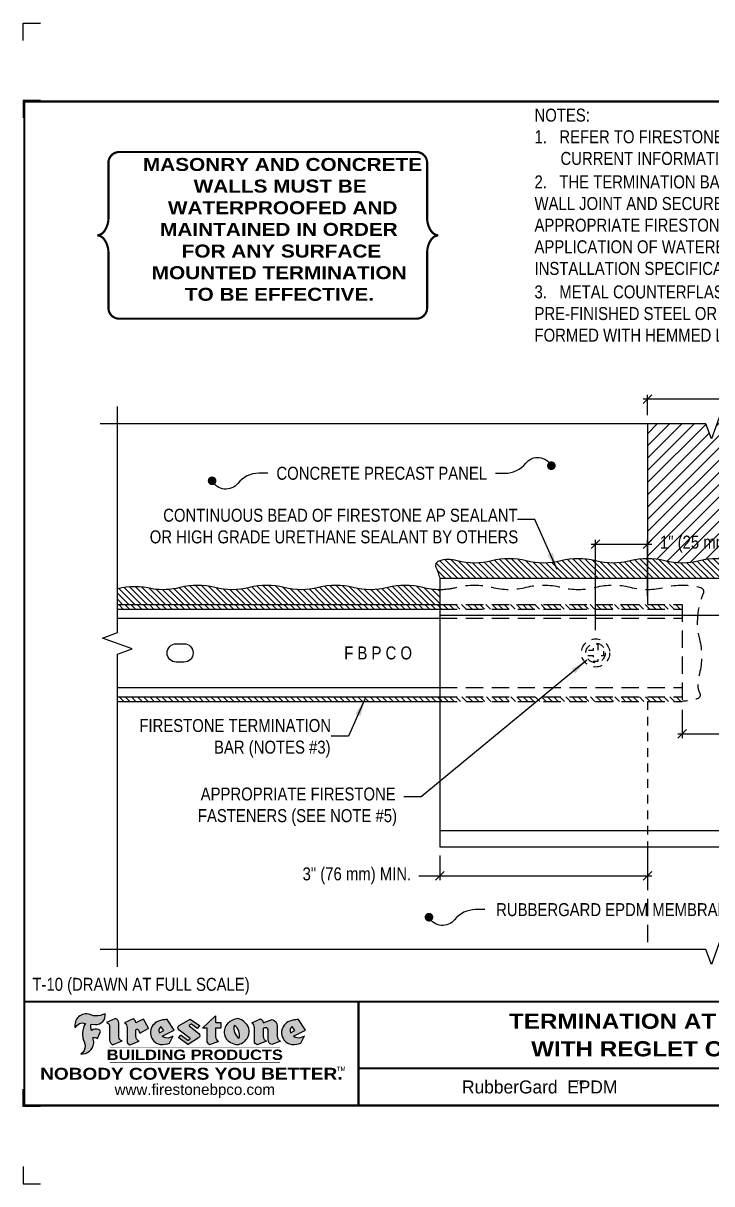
# Model space of a CAD drawing. Header units: inches. Extents: x 255.4 to 275.5, y -77.1 to -60.4.
# Drawn here: x 255.45 to 265.39, y -77.12 to -60.36 of the extents above; entities that cross this region are included whole.
import ezdxf
from ezdxf.enums import TextEntityAlignment as Align

# ---------------------------------------------------------------- set-up
doc = ezdxf.new("R2010")
doc.units = ezdxf.units.IN
doc.header["$MEASUREMENT"] = 0
doc.linetypes.add('HIDDEN', pattern=[0.375, 0.25, -0.125])
doc.linetypes.add('HIDDEN2', pattern=[0.1875, 0.125, -0.0625])
doc.layers.get('0').update_dxf_attribs({"linetype": 'CONTINUOUS'})
doc.layers.get('DEFPOINTS').update_dxf_attribs({"linetype": 'CONTINUOUS'})
for name, color, linetype in [('FSBP-ACCESSORY-FIRESTONE', 7, 'CONTINUOUS'), ('FSBP-ACCESSORY-OTHER', 7, 'CONTINUOUS'), ('FSBP-ANNO-NOTE', 7, 'CONTINUOUS'), ('FSBP-SEALANTS', 1, 'CONTINUOUS'), ('FSBP-TTLB', 7, 'CONTINUOUS'), ('FSBP-TTLB-BORDER', 7, 'CONTINUOUS'), ('FSBP-TTLB-TEXT', 7, 'CONTINUOUS'), ('FSBP-WALL-CURB', 9, 'CONTINUOUS')]:
    doc.layers.add(name, color=color, linetype=linetype)
doc.styles.add('FSBP_ARIAL', font='arial.ttf')
doc.styles.add('FSBP_ARIAL_BOLD', font='')
doc.styles.add('FSBP_ARIAL_NAR', font='ARIALN.TTF')
doc.styles.add('FSBP_BANKGOTHIC', font='bgothm.ttf')
doc.styles.get('FSBP_ARIAL_BOLD').set_extended_font_data('Arial Black')
doc.dimstyles.new('FSBP-DIM', dxfattribs={"dimtxt": 0.1875, "dimasz": 0.125, "dimexe": 0.0625, "dimexo": 0.125, "dimgap": 0.125, "dimtad": 0, "dimdec": 0, "dimzin": 1, "dimdsep": 46, "dimlunit": 4, "dimtxsty": 'FSBP_ARIAL_NAR', "dimblk": 'OBLIQUE', "dimcen": 0.09375, "dimdle": 0.0625, "dimclrd": 256, "dimclre": 256, "dimclrt": 256, "dimadec": 0, "dimazin": 0, "dimtfac": 1, "dimtdec": 0, "dimtmove": 1, "dimatfit": 3, "dimfxl": 1, "dimtolj": 1, "dimtzin": 0, "dimlwd": -1, "dimlwe": -1, "dimarcsym": 0})
doc.dimstyles.new('FSBP-LEADER', dxfattribs={"dimtxt": 0.1875, "dimasz": 0.25, "dimexe": 0.0625, "dimexo": 0.125, "dimgap": 0.125, "dimtad": 0, "dimtih": 1, "dimtoh": 1, "dimdec": 4, "dimzin": 0, "dimdsep": 46, "dimlunit": 4, "dimtxsty": 'FSBP_ARIAL_NAR', "dimcen": 0.09375, "dimclrd": 256, "dimclre": 256, "dimclrt": 256, "dimadec": 0, "dimazin": 0, "dimtfac": 1, "dimtdec": 4, "dimtofl": 0, "dimtmove": 0, "dimatfit": 3, "dimfxl": 1, "dimtolj": 1, "dimtzin": 0, "dimlwd": -1, "dimlwe": -1, "dimarcsym": 0})
pattern_1 = [(135, (50.01063156820584, -35.97507712358068), (-0.04419417382415922, -0.04419417382415922), [])]
pattern_2 = [(135, (-5.684341886080801e-14, -52.72942231224359), (-0.04419417382415922, -0.04419417382415922), [])]

# ---------------------------------------------------------------- blocks, each defined once
blk = doc.blocks.new('_OBLIQUE')
at = {"color": 0, "linetype": 'ByBlock'}
blk.add_line((-0.5, -0.5), (0.5, 0.5), dxfattribs=at)
blk = doc.blocks.new('*D5')
at = {"layer": 'DEFPOINTS', "color": 0, "transparency": 16777216}
for p in [(264.4627011304547, -67.88089740370118), (264.4627011304547, -68.75429241378681), (263.7127011304547, -69.25004119599551)]:
    blk.add_point(p, dxfattribs=at)
at = {"layer": 'FSBP-ANNO-NOTE', "transparency": 16777216}
for p, q in [((263.6502011304547, -67.88089740370118), (264.5252011304547, -67.88089740370118)), ((263.7127011304547, -69.12504119599551), (263.7127011304547, -67.81839740370118)), ((264.4627011304547, -68.62929241378681), (264.4627011304547, -67.81839740370118))]:
    blk.add_line(p, q, dxfattribs=at)
at = {"layer": 'FSBP-ANNO-NOTE', "transparency": 16777216, "xscale": 0.125, "yscale": 0.125, "zscale": 0.125, "rotation": 180}
blk.add_blockref('_OBLIQUE', (263.7127011304547, -67.88089740370118), dxfattribs=at)
at = {"layer": 'FSBP-ANNO-NOTE', "transparency": 16777216, "xscale": 0.125, "yscale": 0.125, "zscale": 0.125}
blk.add_blockref('_OBLIQUE', (264.4627011304547, -67.88089740370118), dxfattribs=at)
at = {"layer": 'FSBP-ANNO-NOTE', "transparency": 16777216, "insert": (265.4626575452784, -67.88089740370118), "char_height": 0.1875, "attachment_point": 5, "style": 'FSBP_ARIAL_NAR'}
blk.add_mtext('\\A1;1" (25 mm) MAX.', dxfattribs=at)
blk = doc.blocks.new('*D2')
at = {"layer": 'DEFPOINTS', "color": 0, "transparency": 16777216}
for p in [(264.9627011304547, -70.15203997820426), (265.9627011304547, -70.15203997820426), (265.9627011304547, -70.62217437519824)]:
    blk.add_point(p, dxfattribs=at)
at = {"layer": 'FSBP-ANNO-NOTE', "transparency": 16777216}
for p, q in [((264.9627011304547, -70.27703997820426), (264.9627011304547, -70.68467437519824)), ((265.9627011304547, -70.27703997820426), (265.9627011304547, -70.68467437519824)), ((264.9002011304547, -70.62217437519824), (266.0252011304547, -70.62217437519824)), ((266.1303648515727, -70.62217437519824), (265.9627011304547, -70.62217437519824))]:
    blk.add_line(p, q, dxfattribs=at)
at = {"layer": 'FSBP-ANNO-NOTE', "transparency": 16777216, "xscale": 0.125, "yscale": 0.125, "zscale": 0.125, "rotation": 180}
blk.add_blockref('_OBLIQUE', (264.9627011304547, -70.62217437519824), dxfattribs=at)
at = {"layer": 'FSBP-ANNO-NOTE', "transparency": 16777216, "xscale": 0.125, "yscale": 0.125, "zscale": 0.125}
blk.add_blockref('_OBLIQUE', (265.9627011304547, -70.62217437519824), dxfattribs=at)
at = {"layer": 'FSBP-ANNO-NOTE', "transparency": 16777216, "insert": (267.4135546537555, -70.62217437519824), "char_height": 0.1875, "attachment_point": 5, "style": 'FSBP_ARIAL_NAR'}
blk.add_mtext('\\A1;HALF OF JOINT WIDTH', dxfattribs=at)
blk = doc.blocks.new('*D3')
at = {"layer": 'DEFPOINTS', "color": 0, "transparency": 16777216}
for p in [(264.4627011304547, -65.78575581942788), (264.4627011304547, -66.14476850723908), (266.4627011304547, -66.14476850723908)]:
    blk.add_point(p, dxfattribs=at)
at = {"layer": 'FSBP-ANNO-NOTE', "transparency": 16777216}
for p, q in [((266.5252011304547, -65.78575581942788), (264.4002011304547, -65.78575581942788)), ((264.4627011304547, -66.01976850723908), (264.4627011304547, -65.72325581942788)), ((266.4627011304547, -66.01976850723908), (266.4627011304547, -65.72325581942788)), ((266.6089141196729, -65.78575581942788), (266.4627011304547, -65.78575581942788))]:
    blk.add_line(p, q, dxfattribs=at)
at = {"layer": 'FSBP-ANNO-NOTE', "transparency": 16777216, "xscale": 0.125, "yscale": 0.125, "zscale": 0.125, "rotation": 180}
blk.add_blockref('_OBLIQUE', (264.4627011304547, -65.78575581942788), dxfattribs=at)
at = {"layer": 'FSBP-ANNO-NOTE', "transparency": 16777216, "xscale": 0.125, "yscale": 0.125, "zscale": 0.125}
blk.add_blockref('_OBLIQUE', (266.4627011304547, -65.78575581942788), dxfattribs=at)
at = {"layer": 'FSBP-ANNO-NOTE', "transparency": 16777216, "insert": (266.7339141196729, -65.78575581942788), "char_height": 0.1875, "attachment_point": 4, "style": 'FSBP_ARIAL_NAR'}
blk.add_mtext('\\A1;JOINT DETAIL AND SEALANT BY OTHERS', dxfattribs=at)
blk = doc.blocks.new('TTLB-EPDM_2')
at = {"layer": 'FSBP-TTLB-TEXT'}
h = blk.add_hatch(color=1, dxfattribs=at)
edge = h.paths.add_edge_path()
edge.add_arc((1.037309769669573, -0.1982514792917306), 0.1319107607348553, 264.0410451462098, 370.3106169565175)
edge.add_arc((1.027551646585694, 0.1214293576525799), 0.3273056962876235, 270.05058356628535, 295.23459397187514, ccw=False)
edge.add_arc((1.022801957313345, -0.06680179986895154), 0.1391656561713503, 249.3281275763668, 272.0749124149863, ccw=False)
edge.add_line((0.9736743133014443, -0.1970076156048179), (0.9474927838574558, -0.1852745150568325))
edge.add_arc((0.8939498971398288, -0.3394262635682071), 0.1631857907024099, 70.84590087378872, 194.3325259843273)
edge.add_arc((0.8444260109029493, -0.4259936440910768), 0.1179914261095279, 70.96950098067128, 156.9641407594482, ccw=False)
edge.add_arc((1.153141409296894, -0.4684497516079468), 0.3110405457095052, 150.3231137483159, 203.2084295854517)
edge.add_arc((0.7562495500622943, -0.6412608153899899), 0.1218587156617311, 0.8849157075190988, 24.34668939894999, ccw=False)
edge.add_arc((0.7493781665697374, -0.6475258110744375), 0.1289731377238325, -58.36655102076742, 3.6216782311386737, ccw=False)
edge.add_arc((0.8256699029544474, -0.5792158350996106), 0.1783301886510354, 267.2205474105585, 354.1381621173521)
edge.add_arc((0.7903121048625305, -0.6011409294291745), 0.212787892960859, 0.9996158580669322, 21.00503380861244)
edge.add_arc((1.01880712263941, -0.5666691048185161), 0.05136395668415847, 40.82117713173261, 125.52727787225791, ccw=False)
edge.add_line((1.057676976260041, -0.5330924682126437), (1.102776947655911, -0.4308018311949837))
edge.add_arc((1.040858222524664, -0.4699705673995949), 0.07326744446031509, 32.31675181867256, 66.31481236598174)
edge.add_arc((1.032262518825329, -0.5063316993097662), 0.1102246948011782, 69.8179132332389, 125.254734720681)
edge.add_arc((1.127708877207287, -0.368959353531244), 0.1659710644737306, 164.1569669952081, 196.5811013160487, ccw=False)
edge.add_line((0.9680425188342383, -0.3236487780942383), (1.023615334387159, -0.3294494641845773))
h = blk.add_hatch(color=1, dxfattribs=at)
edge = h.paths.add_edge_path()
edge.add_line((1.275239419159561, -0.6223407783464694), (1.415345367376062, -0.5660418822574371))
edge.add_arc((1.421019305783958, -0.5090099247487757), 0.05731350411836949, 181.9717871001989, 264.31851000495806, ccw=False)
edge.add_line((1.363739737527226, -0.5109819325197265), (1.363412352251203, -0.3102363679013962))
edge.add_arc((1.294263659668751, -0.3103491388303989), 0.06914878453844908, 0.0934405599591014, 72.42834396969012)
edge.add_line((1.315139561173908, -0.2444268274366692), (1.186839444240604, -0.3024209471341379))
edge.add_arc((1.175246268095289, -0.3585110609420917), 0.05727567197445628, -0.017399788185912257, 78.322067691347, ccw=False)
edge.add_line((1.232521937428658, -0.3585284546236807), (1.232574268422297, -0.555126496687123))
edge.add_arc((1.305699496415486, -0.5558575689677219), 0.07312888236350451, 179.4272023230205, 245.3845503102953)
h = blk.add_hatch(color=1, dxfattribs=at)
edge = h.paths.add_edge_path()
edge.add_line((1.792026821926584, -0.3839679064720229), (1.722158956877934, -0.2518542302253621))
edge.add_arc((1.720119655279638, -0.2529327078887852), 0.002306916790721817, 27.87197133405656, 117.3766794470751)
edge.add_line((1.719058846382097, -0.250884159729182), (1.610638460368705, -0.3070279753467702))
edge.add_arc((1.547088841662962, -0.3061026658494403), 0.06355635479880145, 359.165808011073, 425.8793658831422)
edge.add_line((1.573061729235633, -0.2480956029480268), (1.446879247402876, -0.3051325108639702))
edge.add_arc((1.407812067100189, -0.370357133046621), 0.07602957263902092, -3.441403975725109, 59.07992244284969, ccw=False)
edge.add_line((1.483704536400296, -0.3749210150788969), (1.483704536400296, -0.5723838140635706))
edge.add_arc((1.54053746518044, -0.568254406115083), 0.05698275005415228, 184.1557352478595, 255.3066498366543)
edge.add_line((1.526084036778343, -0.6233736605654059), (1.657291340682093, -0.570650514527486))
edge.add_arc((1.688298576827198, -0.5021390388423987), 0.0752015358480571, 207.5160880841914, 245.649226723163, ccw=False)
edge.add_arc((1.721050197024907, -0.4914488168456328), 0.1093332836229113, 179.4823365255141, 204.5537900001094, ccw=False)
edge.add_line((1.611721375809452, -0.4904610114968335), (1.611721375809452, -0.4126404716788983))
edge.add_arc((1.628589765097195, -0.414159299036043), 0.01693662875851176, 28.356188110622725, 174.8549701683585, ccw=False)
edge.add_arc((1.627340435522395, -0.4197189881350504), 0.02111886817708033, 22.216893572439517, 40.10213956426492, ccw=False)
edge.add_line((1.646891420738257, -0.4117336534413738), (1.666638796144639, -0.4549750258192233))
edge.add_arc((1.668737246926742, -0.4540167099035481), 0.002306916790685496, 204.545128184284, 299.6323508190091)
edge.add_line((1.669877862091766, -0.4560219186518992), (1.791128135493295, -0.3870515928837648))
edge.add_line((1.791128135493295, -0.3870515928837648), (1.792026821926584, -0.3839679064720229))
h = blk.add_hatch(color=1, dxfattribs=at)
h.paths.add_polyline_path([(2.063388732080512, -0.2583237030618903, 0.02524281661523788), (2.025024361750752, -0.2610532129309178, 0.1213611957758757), (1.901773912052249, -0.3008158885520373, 0.6151668103976068), (1.93274136141747, -0.6099060679591872, 0.05306812109568645), (1.967936229862175, -0.617865745600497, 0.1150932231766138), (2.099126721549737, -0.5994933789882708), (2.151195569562105, -0.4944891916583316, -0.08755405562188731), (2.104230609512001, -0.5187113292177372, -0.265591761123442), (1.992692314386659, -0.5010701623316862), (2.165347897647223, -0.4141184325909109, 0.4518949533370738), (2.166222728871162, -0.4107679608846269)])
h.paths.add_polyline_path([(2.014217313945437, -0.4188965037300676), (1.951113654018855, -0.4515330109460507, -0.3720533890450154), (1.973177450672722, -0.3607130665457561)], flags=16)
h = blk.add_hatch(color=1, dxfattribs=at)
edge = h.paths.add_edge_path()
edge.add_arc((2.260407392426802, -0.3775796671688782), 0.04152450223225729, 123.20805433950699, 232.2027298779723, ccw=False)
edge.add_line((2.237665217914071, -0.3428366421988329), (2.393535971665983, -0.2540943745380986))
edge.add_arc((2.394677353533142, -0.2560991469722482), 0.002306916790741334, 55.64644466176611, 119.65426054492559, ccw=False)
edge.add_line((2.395979141996861, -0.2541946229174954), (2.531809646140459, -0.3470380726374032))
edge.add_arc((2.530468902927946, -0.3489153772789875), 0.002306916790700397, -42.731101238422525, 54.4661353739603, ccw=False)
edge.add_line((2.532163440279987, -0.3504807552658491), (2.498457913851155, -0.3869673252714421))
edge.add_arc((2.496763376499139, -0.3854019472845934), 0.002306916790672934, 233.7527076894875, 317.26889876138785, ccw=False)
edge.add_line((2.495399362263356, -0.38726241234572), (2.413849913492982, -0.3274738082119626))
edge.add_arc((2.412485899257181, -0.3293342732731342), 0.002306916790720064, 53.75270768979358, 124.4135619297835)
edge.add_line((2.41118211687575, -0.3274311136421062), (2.382933981293377, -0.346782838468144))
edge.add_arc((2.38423776367478, -0.3486859980991606), 0.002306916790694898, 124.4135619293799, 231.8459020253626)
edge.add_line((2.382812599816248, -0.3505000469010184), (2.519899969301207, -0.4581994452042721))
edge.add_arc((2.494247019847682, -0.4908523236374461), 0.04152450223225742, -55.21225898295222, 51.84590202520428, ccw=False)
edge.add_line((2.517938320565804, -0.5249552055672808), (2.364434947484597, -0.6179520922513717))
edge.add_arc((2.36323960192349, -0.6159790200102006), 0.002306916790726996, 233.2955624372927, 301.20872157023314, ccw=False)
edge.add_line((2.361860787187538, -0.6178285429225383), (2.231266621301074, -0.5204709167214361))
edge.add_arc((2.232647938930649, -0.5186232623475259), 0.002306916790697672, 135.5134179846393, 233.21798691998708, ccw=False)
edge.add_line((2.231002150870836, -0.5170067083764565), (2.262839375599356, -0.4845937328397696))
edge.add_arc((2.264485163659225, -0.4862102868108537), 0.002306916790748497, 53.0352839999411, 135.513417985369, ccw=False)
edge.add_line((2.265872365996302, -0.4843670465239001), (2.361834678328762, -0.5565872257804898))
edge.add_arc((2.363221880665761, -0.5547439854936304), 0.002306916790627066, 233.0352840000685, 302.2362632414394)
edge.add_line((2.36445241715569, -0.5566953042850713), (2.39428499383348, -0.5378823484768844))
edge.add_arc((2.393054457343549, -0.5359310296853765), 0.002306916790685166, 302.2362632406177, 412.2027298768422)
edge.add_line((2.394468296066179, -0.5341081404551886), (2.234958295420142, -0.4103916733127022))
h = blk.add_hatch(color=1, dxfattribs=at)
edge = h.paths.add_edge_path()
edge.add_line((2.763460561272041, -0.2072496393923444), (2.763460561272041, -0.2969520779963801))
edge.add_arc((2.765767478062699, -0.2969520779963943), 0.00230691679065842, 179.9999999996471, 269.9999999996471)
edge.add_line((2.765767478062685, -0.2992589947870528), (2.835417693520355, -0.2992589947870528))
edge.add_arc((2.835417693520355, -0.3015659115777538), 0.002306916790701052, 0, 90, ccw=False)
edge.add_line((2.837724610311056, -0.3015659115777538), (2.837724610311056, -0.3790761307453892))
edge.add_arc((2.83541769352037, -0.3790761307453749), 0.002306916790686842, 269.99999999964706, 359.99999999964706, ccw=False)
edge.add_line((2.835417693520355, -0.3813830475360618), (2.765767478062685, -0.3813830475360618))
edge.add_arc((2.765767478062699, -0.3836899643267202), 0.00230691679065842, 90.00000000035294, 180.0000000003529)
edge.add_line((2.763460561272041, -0.3836899643267344), (2.763460561272041, -0.5033995910642801))
edge.add_arc((2.836735953378943, -0.5071368822038516), 0.07337063740681413, 177.0802527808789, 245.3249543133826)
edge.add_line((2.806105814540615, -0.5738080530967267), (2.674529557384915, -0.6226036013049594))
edge.add_arc((2.708610405062069, -0.564298408791804), 0.06753517344606039, 177.0345319916277, 239.6926428024901, ccw=False)
edge.add_line((2.641165668230087, -0.560804539009709), (2.641165668230087, -0.3836899643267344))
edge.add_arc((2.638858751439429, -0.3836899643267202), 0.00230691679065842, 359.9999999996471, 449.999999999647)
edge.add_line((2.638858751439443, -0.3813830475360618), (2.572857950769389, -0.3813830475360618))
edge.add_line((2.572857950769389, -0.3813830475360618), (2.763460561272041, -0.2072496393923444))
h = blk.add_hatch(color=1, dxfattribs=at)
edge = h.paths.add_edge_path(flags=16)
edge.add_arc((2.940363509127394, -0.4847985213681437), 0.1684614578629418, 344.5558804047865, 417.0140046669545)
edge.add_arc((3.194458079644619, -0.3883534532477785), 0.1684614578629414, 164.5558804047864, 237.0140046669546)
edge = h.paths.add_edge_path()
edge.add_arc((3.069375116502199, -0.4399344555144872), 0.1828726885096673, 136.0914512150047, 191.213418978326)
edge.add_arc((3.064939550433406, -0.4318234379590333), 0.1803148804748503, 194.0167254156723, 240.6663730831859)
edge.add_arc((3.098047041778981, -0.3845058757092554), 0.2378525180183701, 239.2975390661776, 264.2889872773176)
edge.add_arc((3.04884478212623, -0.4190232383793012), 0.203760689247156, 277.1986764832036, 326.503572961274)
edge.add_arc((3.077739326803546, -0.4341046616465112), 0.171374865791709, 325.3768876809902, 406.3828327799087)
edge.add_arc((3.011839488065919, -0.4896144380417797), 0.2571945645850002, 44.28462553519766, 73.82901434867304)
edge.add_arc((3.117152499586992, -0.4983433120546693), 0.2579560664039132, 97.50292863483666, 134.1039137579027)
h = blk.add_hatch(color=1, dxfattribs=at)
edge = h.paths.add_edge_path()
edge.add_line((3.322690228557462, -0.5721896537377091), (3.322690228557462, -0.3749210150788969))
edge.add_arc((3.246797759257384, -0.3703571330465745), 0.076029572638996, 356.5585960242387, 419.0799224428129)
edge.add_line((3.285864939560099, -0.3051325108639702), (3.412047421392799, -0.2480956029480268))
edge.add_arc((3.386074533820159, -0.3061026658494941), 0.06355635479883807, 0.3962622833877276, 65.87936588318718, ccw=False)
edge.add_line((3.449629368605429, -0.3056631084210863), (3.580526418688805, -0.2593848434574539))
edge.add_arc((3.555744121700958, -0.3530904070730321), 0.09692726601172152, 2.366977007666776, 75.18615851992018, ccw=False)
edge.add_line((3.652588689330287, -0.3490873311063041), (3.652588689330287, -0.4883770011386872))
edge.add_arc((3.761877549389556, -0.4914934052703811), 0.1093332836229047, 178.3666365323574, 204.5537900000422)
edge.add_arc((3.729125929191727, -0.5021836272670953), 0.07520153584796169, 207.5160880841711, 245.2240541443093)
edge.add_line((3.697611150971852, -0.5704631245385627), (3.572585913552643, -0.6207021253773775))
edge.add_arc((3.59534718600759, -0.5526356419907701), 0.07177131519198746, 180.3328587115751, 251.51018566665869, ccw=False)
edge.add_line((3.523577081955409, -0.5530525936986663), (3.523577081955409, -0.4153032515383615))
edge.add_arc((3.486319529276879, -0.4148773504126441), 0.0372599868942854, 359.3450650296066, 449.0500281941028)
edge.add_arc((3.482769874121713, -0.4419622099033496), 0.06447454900600783, 86.29402372314017, 119.8211331593848)
edge.add_line((3.450707067966732, -0.3860252459975726), (3.450707067966732, -0.4904610114968335))
edge.add_arc((3.560035889182251, -0.491448816845647), 0.1093332836229751, 179.4823365255069, 204.5537900001023)
edge.add_arc((3.527284268984408, -0.5021390388424952), 0.07520153584796385, 207.5160880841699, 245.6492267231416)
edge.add_line((3.496277032839316, -0.570650514527486), (3.365069728935509, -0.6233736605654059))
edge.add_arc((3.37950248606194, -0.5682868177318081), 0.05694615642555727, 183.9298782390169, 255.318496325343, ccw=False)
h = blk.add_hatch(color=1, dxfattribs=at)
h.paths.add_polyline_path([(3.957695472291277, -0.2583237030618903, 0.02524281661523822), (3.919331101961575, -0.2610532129309178, 0.1085638477195505), (3.807890832595604, -0.2939221658134414, 0.6425897848490651), (3.827048101628293, -0.6099060679591872, 0.05306812109569052), (3.862242970072884, -0.617865745600497, 0.1150932231766133), (3.993433461760503, -0.5994933789882708), (4.045502309772871, -0.4944891916583316, -0.08755405562189084), (3.998537349722767, -0.5187113292177372, -0.2655917611234366), (3.886999054597368, -0.5010701623316862), (4.059654637857989, -0.4141184325909109, 0.4518949533370731), (4.060529469081928, -0.4107679608846269)])
h.paths.add_polyline_path([(3.90852405415626, -0.4188965037300676), (3.845420394229677, -0.4515330109460507, -0.3720533890450147), (3.867484190883488, -0.3607130665457561)], flags=16)
at = {"layer": 'DEFPOINTS', "linetype": 'Continuous', "ltscale": 1.75}
for points in [[(-0.015625, 13.88083333333333), (-0.015625, 14.13083333333333), (0.234375, 14.13083333333333)], [(-0.015625, -2.380833333333342), (-0.015625, -2.630833333333342), (0.234375, -2.630833333333342)]]:
    blk.add_lwpolyline(points, dxfattribs=at)
at = {"layer": 'DEFPOINTS', "color": 1}
for points in [[(0.234375, 13.015625), (-0.015625, 13.015625), (-0.015625, 12.765625)], [(0.234375, -1.515625), (-0.015625, -1.515625), (-0.015625, -1.265625)]]:
    blk.add_lwpolyline(points, dxfattribs=at)
at = {"layer": 'FSBP-TTLB', "const_width": 0.03125}
for points in [[(0, 0), (0, -1.5), (20, -1.5), (20, 0), (0, 0)], [(4.825208527206769, 0), (4.825208527206769, -0.9643749050531198)], [(4.825208527206769, -0.9643749050531198), (15.84028770518938, -0.9643749050531198)], [(4.825208527206769, -0.9643749050531198), (4.825208527206769, -1.5)]]:
    blk.add_lwpolyline(points, dxfattribs=at)
at = {"layer": 'FSBP-TTLB-BORDER', "const_width": 0.03125}
blk.add_lwpolyline([(20, 0), (20, 13), (0, 13), (0, 0)], dxfattribs=at)
at = {"layer": 'FSBP-TTLB-TEXT', "color": 1}
blk.add_line((0.7358432058323388, -0.379822754145593), (0.7358432058323388, -0.379822754145593), dxfattribs=at)
for points in [[(1.023615323725323, -0.3294494630716969, 0.5000510906601082), (1.167090420776901, -0.1746414942047778, -0.1103304102359608), (1.027840608309816, -0.2058762110801382, -0.09957876667165425), (0.9736743133014443, -0.1970076156048179), (0.9474927838574558, -0.1852745150568325, 0.5978159689075124), (0.7358432058323388, -0.379822754145593, -0.3938834584182213), (0.8828996422548698, -0.3144510229727047, 0.2349406564350952), (0.86727108227484, -0.5910237178633082, -0.1027304183841549), (0.8780937320133262, -0.6393788197974146, -0.2772692352614086), (0.8170223912655956, -0.7573362346216896, 0.3985429150902959), (1.003067614090241, -0.5974286950643517, 0.0875124847930418), (0.9889600163401155, -0.5248671157293501, -0.3874031597924062), (1.057676976260041, -0.5330924682126437), (1.102776947655911, -0.4308018311949837, 0.1494423498871741), (1.07029056398062, -0.4028746979725923, 0.2467195073738216), (0.9686394281704906, -0.4163228904100862, -0.1424285161541127), (0.9680425188342383, -0.3236487780942383), (1.023615334387159, -0.3294494641845773)], [(2.166222728871162, -0.4107679608846269), (2.063388732080512, -0.2583237030618903, 0.02524281661523788), (2.025024361750752, -0.2610532129309178, 0.1085638477195265), (1.913584092384895, -0.2939221658134414, 0.6425897848491228), (1.93274136141747, -0.6099060679591872, 0.05306812109568648), (1.967936229862175, -0.617865745600497, 0.1150932231766137), (2.099126721549737, -0.5994933789882708), (2.151195569562105, -0.4944891916583316, -0.0875540556218873), (2.104230609512001, -0.5187113292177372, -0.2655917611234418), (1.992692314386659, -0.5010701623316862), (2.165347897647223, -0.4141184325909109)], [(2.763460561272041, -0.2072496393923444), (2.763460561272041, -0.2969520779963801, 0.4142135623730958), (2.765767478062685, -0.2992589947870528), (2.835417693520355, -0.2992589947870528, -0.414213562373095), (2.837724610311056, -0.3015659115777538), (2.837724610311056, -0.3790761307453892, -0.4142135623730938), (2.835417693520355, -0.3813830475360618), (2.765767478062685, -0.3813830475360618, 0.4142135623730958), (2.763460561272041, -0.3836899643267344), (2.763460561272041, -0.5033995910642801, 0.3068985753588853), (2.806105814540615, -0.5738080530967267), (2.674529557384915, -0.6226036013049594, -0.2804194150632976), (2.641165668230087, -0.560804539009709), (2.641165668230087, -0.3836899643267344, 0.414213562373095), (2.638858751439443, -0.3813830475360618), (2.572857950769389, -0.3813830475360618), (2.763460561272041, -0.2072496393923444)], [(4.060529469081928, -0.4107679608846269), (3.957695472291277, -0.2583237030618903, 0.02524281661523788), (3.919331101961575, -0.2610532129309178, 0.1085638477195265), (3.807890832595604, -0.2939221658134414, 0.6425897848491228), (3.827048101628293, -0.6099060679591872, 0.05306812109568648), (3.862242970072884, -0.617865745600497, 0.1150932231766137), (3.993433461760503, -0.5994933789882708), (4.045502309772871, -0.4944891916583316, -0.0875540556218873), (3.998537349722767, -0.5187113292177372, -0.2655917611234418), (3.886999054597368, -0.5010701623316862), (4.059654637857989, -0.4141184325909109)], [(4.059654637857989, -0.4141184325909109, 0.4518949533370731), (4.060529469081928, -0.4107679608846269, 0.4518949533370731)]]:
    blk.add_lwpolyline(points, format="xyb", dxfattribs=at)
for points in [[(1.275239419159561, -0.6223407783464694), (1.415345367376062, -0.5660418822574371, -0.3756100036733062), (1.363739737527226, -0.5109819325197265), (1.363412352251203, -0.3102363679013962, 0.3265360292958048), (1.315139561173908, -0.2444268274366692), (1.186839444240604, -0.3024209471341379, -0.3557863980845349), (1.232521937428658, -0.3585284546236807), (1.232574268422297, -0.555126496687123, 0.2960110723418457)], [(1.792026821926584, -0.3839679064720229), (1.722158956877934, -0.2518542302253621, 0.4116839150163434), (1.719058846382097, -0.250884159729182), (1.610638460368705, -0.3070279753467702, 0.2996033003794034), (1.573061729235633, -0.2480956029480268), (1.446879247402876, -0.3051325108639702, -0.2797757560995365), (1.483704536400296, -0.3749210150788969), (1.483704536400296, -0.5723838140635706, 0.320828638474519), (1.526084036778343, -0.6233736605654059), (1.657291340682093, -0.570650514527486, -0.1679398621276611), (1.621603752698661, -0.5368819723450571, -0.1098333365370753), (1.611721375809452, -0.4904610114968335), (1.611721375809452, -0.4126404716788983, -0.743334502655012), (1.64349420176768, -0.4061152228778298, -0.07819791644735608), (1.646891420738257, -0.4117336534413738), (1.666638796144639, -0.4549750258192233, 0.4404648714563479), (1.669877862091766, -0.4560219186518992), (1.791128135493295, -0.3870515928837648)], [(2.234958295420142, -0.4103916733127022, -0.5150044486718882), (2.237665217914071, -0.3428366421988329), (2.393535971665983, -0.2540943745380986, -0.2867822934100265), (2.395979141996861, -0.2541946229174954), (2.531809646140459, -0.3470380726374032, -0.4515027974650387), (2.532163440279987, -0.3504807552658491), (2.498457913851155, -0.3869673252714421, -0.3814439164929681), (2.495399362263356, -0.38726241234572), (2.413849913492982, -0.3274738082119626, 0.3184718635035665), (2.41118211687575, -0.3274311136421062), (2.382933981293377, -0.346782838468144, 0.5064094529656681), (2.382812599816248, -0.3505000469010184), (2.519899969301207, -0.4581994452042721, -0.5043597839115849), (2.517938320565804, -0.5249552055672808), (2.364434947484597, -0.6179520922513717, -0.3053163970316367), (2.361860787187538, -0.6178285429225383), (2.231266621301074, -0.5204709167214361, -0.4541703869768119), (2.231002150870836, -0.5170067083764565), (2.262839375599356, -0.4845937328397696, -0.3762644290664977), (2.265872365996302, -0.4843670465239001), (2.361834678328762, -0.5565872257804898, 0.3114700032088108), (2.36445241715569, -0.5566953042850713), (2.39428499383348, -0.5378823484768844, 0.520381097387146), (2.394468296066179, -0.5341081404551886)], [(2.937624918725987, -0.3131105398334029, 0.2452625673097023), (2.889993533867141, -0.4754966266250307, 0.2064059665179019), (2.976604338974084, -0.5890186876871866, 0.1094800500670344), (3.074378098474654, -0.6211778035979165, 0.2185147641853038), (3.218764944843201, -0.5314757029352819, 0.3689489483072479), (3.195959963110113, -0.3100352223135445, 0.1296305888694145), (3.0834694040758, -0.242595816912754, 0.1610736375384317)], [(3.322690228557462, -0.5721896537377091), (3.322690228557462, -0.3749210150788969, 0.2797757560995341), (3.285864939560099, -0.3051325108639702), (3.412047421392799, -0.2480956029480268, -0.2937618496109166), (3.449629368605429, -0.3056631084210863), (3.580526418688805, -0.2593848434574539, -0.3288760160581939), (3.652588689330287, -0.3490873311063041), (3.652588689330287, -0.4883770011386872, 0.114762897203527), (3.662431105063263, -0.536926560769686, 0.166032965990522), (3.697611150971852, -0.5704631245385627), (3.572585913552643, -0.6207021253773775, -0.3209557512194564), (3.523577081955409, -0.5530525936986663), (3.523577081955409, -0.4153032515383615, 0.4127061514896111), (3.48693727661589, -0.3776224848030694, 0.1473421876160361), (3.450707067966732, -0.3860252459975726), (3.450707067966732, -0.4904610114968335, 0.1098333365370753), (3.460589444855941, -0.5368819723450855, 0.1679398621276611), (3.496277032839316, -0.570650514527486), (3.365069728935509, -0.6233736605654059, -0.3219729545308964), (3.322690228557462, -0.5721896537377091, 29.1476284739)], [(1.951113654018855, -0.4515330109460507), (2.014217313945437, -0.4188965037300676), (1.973177450672722, -0.3607130665457561, 0.3720533890450154)], [(3.10274193015772, -0.5296595419651595, 0.3271311138286319), (3.032079658614293, -0.3434924326507627, 0.3271311138286322)], [(3.845420394229677, -0.4515330109460507), (3.90852405415626, -0.4188965037300676), (3.867484190883488, -0.3607130665457561, 0.3720533890450154)]]:
    blk.add_lwpolyline(points, format="xyb", close=True, dxfattribs=at)
at = {"layer": 'FSBP-TTLB-TEXT', "const_width": 0.0078125}
for points in [[(1.233926579809207, -0.6584455781731435), (3.691229482685259, -0.6584455781731577)], [(1.233926579809207, -0.8761560960495984), (3.691229482685259, -0.8761560960495842)]]:
    blk.add_lwpolyline(points, dxfattribs=at)
at = {"layer": 'FSBP-TTLB-TEXT', "color": 1}
for centre, start, end in [((1.789987520328282, -0.3850463841354355), 299.6323508193319, 27.87197133380463), ((2.164310260790558, -0.412058050385383), 296.7304547840455, 34.00233684987403)]:
    blk.add_arc(centre, 0.00230691679068068, start, end, dxfattribs=at)
at = {"layer": 'FSBP-TTLB-TEXT', "lineweight": 18, "style": 'FSBP_ARIAL_BOLD'}
blk.add_text('BUILDING PRODUCTS', height=0.1484375, dxfattribs=at).set_placement((2.462578031247233, -0.7673008371113639), align=Align.MIDDLE_CENTER)
at = {"layer": 'FSBP-TTLB-TEXT', "color": 1}
for s, height, style, p in [('NOBODY COVERS YOU BETTER.', 0.171875, 'FSBP_ARIAL_BOLD', (2.412604263603384, -1.041650450587369)), ('TM', 0.0625, 'FSBP_BANKGOTHIC', (4.576671173373001, -0.9725745042934193))]:
    blk.add_text(s, height=height, dxfattribs=dict(at, style=style)).set_placement(p, align=Align.MIDDLE_CENTER)
at = {"layer": 'FSBP-TTLB-TEXT'}
for s, height, style, p in [('RubberGard  EPDM', 0.1875, 'FSBP_BANKGOTHIC', (7.443365678241776, -1.23218745252656)), ('TM', 0.0625, 'FSBP_BANKGOTHIC', (8.023397742165457, -1.169706269210366)), ('www.firestonebpco.com', 0.15625, 'FSBP_ARIAL', (2.462578031247233, -1.268657306740124))]:
    blk.add_text(s, height=height, dxfattribs=dict(at, style=style)).set_placement(p, align=Align.MIDDLE_CENTER)
for tag, height, style, p in [('MAXIMUM_WARRANTY', 0.1875, 'FSBP_ARIAL_BOLD', (18.03987100774941, 0.2240244307510579)), ('ACCPT_SYSTEMS', 0.21875, 'FSBP_ARIAL', (12.49438170418193, -1.23218745252656))]:
    blk.add_attdef(tag, text='', height=height, dxfattribs=dict(at, style=style)).set_placement(p, align=Align.MIDDLE_LEFT)
for tag, height, style, p in [('DETAIL_DESCP_LINE_1', 0.21875, 'FSBP_ARIAL_BOLD', (10.33118450231211, -0.2831249841755152)), ('DETAIL_DESCP_LINE_2', 0.21875, 'FSBP_ARIAL_BOLD', (10.33118450231211, -0.6812499208775904)), ('ISSUE_REV_DATE', 0.21875, 'FSBP_ARIAL', (16.84069633627263, -0.7282559425942452)), ('DETAIL_NUMBER', 0.4375, 'FSBP_ARIAL', (18.91941590748775, -0.8931630692489421))]:
    blk.add_attdef(tag, text='', height=height, dxfattribs=dict(at, style=style)).set_placement(p, align=Align.MIDDLE_CENTER)
blk = doc.blocks.new('*D8')
at = {"layer": 'DEFPOINTS', "color": 0, "transparency": 16777216}
for p in [(261.4627011304547, -72.25431698790698), (264.4627011304547, -72.25431698790698), (264.4627011304547, -72.67185590516848)]:
    blk.add_point(p, dxfattribs=at)
at = {"layer": 'FSBP-ANNO-NOTE', "transparency": 16777216}
for p, q in [((261.4627011304547, -72.37931698790698), (261.4627011304547, -72.73435590516848)), ((264.4627011304547, -72.37931698790698), (264.4627011304547, -72.73435590516848)), ((261.1611466617724, -72.67185590516848), (261.4627011304547, -72.67185590516848)), ((261.4002011304547, -72.67185590516848), (264.5252011304547, -72.67185590516848))]:
    blk.add_line(p, q, dxfattribs=at)
at = {"layer": 'FSBP-ANNO-NOTE', "transparency": 16777216, "xscale": 0.125, "yscale": 0.125, "zscale": 0.125, "rotation": 180}
blk.add_blockref('_OBLIQUE', (261.4627011304547, -72.67185590516848), dxfattribs=at)
at = {"layer": 'FSBP-ANNO-NOTE', "transparency": 16777216, "xscale": 0.125, "yscale": 0.125, "zscale": 0.125}
blk.add_blockref('_OBLIQUE', (264.4627011304547, -72.67185590516848), dxfattribs=at)
at = {"layer": 'FSBP-ANNO-NOTE', "transparency": 16777216, "insert": (260.2656188650466, -72.67185590516848), "char_height": 0.1875, "attachment_point": 5, "style": 'FSBP_ARIAL_NAR'}
blk.add_mtext('\\A1;3" (76 mm) MIN.', dxfattribs=at)

msp = doc.modelspace()

# ---------------------------------------------------------------- hatches: boundary and pattern name
at = {"layer": 'FSBP-ACCESSORY-FIRESTONE'}
h = msp.add_hatch(dxfattribs=at)
h.set_pattern_fill('ANSI31', color=256, scale=0.5, angle=90, style=0)
h.set_pattern_definition(pattern_1)
h.paths.add_polyline_path([(261.4627011304547, -68.75429241378683), (256.8074393106885, -68.75429241378681), (256.8074393106885, -68.82058367452305), (261.4627011304547, -68.82058367452305)])
h.paths.add_polyline_path([(261.4627011304547, -70.085748717468), (256.8074393106885, -70.08574871746801), (256.8074393106885, -70.15203997820426), (261.4627011304547, -70.15203997820424)])
h = msp.add_hatch(dxfattribs=at)
h.set_pattern_fill('ANSI31', color=9, scale=0.5, angle=90, style=0)
h.set_pattern_definition(pattern_1)
h.paths.add_polyline_path([(261.4627011304547, -68.75429241378681), (261.4627011304547, -68.82058367452306), (264.9627011304547, -68.82058367452306), (264.9627011304547, -68.75429241378681)])
h.paths.add_polyline_path([(264.9627011304547, -70.15203997820426), (264.9627011304547, -70.08574871746801), (261.4627011304547, -70.08574871746801), (261.4627011304547, -70.15203997820426)])
at = {"layer": 'FSBP-SEALANTS'}
h = msp.add_hatch(dxfattribs=at)
h.set_pattern_fill('ANSI31', color=1, style=0)
h.set_pattern_definition([(45, (0, 0), (-0.08838834764831843, 0.08838834764831845), [])])
h.paths.add_polyline_path([(266.4627011304547, -66.14476850723914), (265.6189511304547, -66.14476850723914), (265.5408261304547, -65.93012183384413), (265.3845761304547, -66.35941518063392), (265.3064511304547, -66.14476850723914), (264.4627011304547, -66.14476850723914), (264.4627011304547, -68.093083674523, -0.06225774829852485), (264.7127011304549, -68.12433367452297, 0.1249999999998505), (265.2127011304549, -68.12433367452297, -0.1249999999998506), (265.7127011304551, -68.12433367452297, 0.1249999999998542), (266.2127011304551, -68.12433367452296, -0.06225774829838126), (266.4627011304547, -68.093083674523)])
h.paths.add_polyline_path([(264.5935835343644, -68.04908464790309), (266.3271271905717, -68.04908464790309), (266.3271271905717, -67.65873676250064), (264.5935835343644, -67.65873676250064)], flags=24)
h = msp.add_hatch(dxfattribs=at)
h.set_pattern_fill('ANSI31', color=256, scale=0.5, angle=90, style=0)
h.set_pattern_definition(pattern_2)
h.paths.add_polyline_path([(269.4627011304547, -68.37433367452304, -0.04189016295065204), (269.5181419786032, -68.21375422770542, 0.3782931700166164), (269.4931290732958, -68.13489226565912, 0.1580040406318827), (269.2656089078222, -68.1093610775712, -0.1387722135951534), (268.7127011304553, -68.12433367452296, 0.1249999999998507), (268.2127011304552, -68.12433367452296, -0.1249999999998505), (267.7127011304552, -68.12433367452296, 0.124999999999836), (267.2127011304551, -68.12433367452296, -0.1249999999998505), (266.7127011304551, -68.12433367452296, 0.06225774829857444), (266.4627011304547, -68.09308367452299), (266.4627011304547, -68.37433367452304)])
h.paths.add_polyline_path([(266.4627011304548, -68.09308367452299, 0.06225774829839185), (266.2127011304551, -68.12433367452296, -0.1249999999998652), (265.7127011304551, -68.12433367452296, 0.1249999999998507), (265.2127011304549, -68.12433367452296, -0.1249999999998505), (264.7127011304549, -68.12433367452296, 0.06225774829851804), (264.4627011304547, -68.09308367452299), (264.4627011304547, -68.37433367452304), (266.4627011304547, -68.37433367452304)])
h.paths.add_polyline_path([(264.2127011304548, -68.12433367452299, -0.1249999999998359), (263.7127011304549, -68.12433367452296, 0.1249999999998507), (263.2127011304549, -68.12433367452296, -0.1249999999998652), (262.7127011304548, -68.12433367452296, 0.1249999999998507), (262.2127011304547, -68.12433367452296, -0.1387722135951684), (261.6597933530878, -68.10936107757118, 0.1580040406320245), (261.4322731876135, -68.13489226565919, 0.3782931700158887), (261.4072602823063, -68.21375422770542, -0.04189016295065204), (261.4627011304547, -68.37433367452304), (264.4627011304547, -68.37433367452304), (264.4627011304547, -68.09308367452299, 0.06225774829843466)])
h = msp.add_hatch(dxfattribs=at)
h.set_pattern_fill('ANSI31', color=256, scale=0.5, angle=90, style=0)
h.set_pattern_definition(pattern_2)
h.paths.add_polyline_path([(261.4627011304547, -68.53554241378666, -0.06225774829855242), (261.2127011304544, -68.5042924137867, 0.1249999999998634), (260.7127011304543, -68.5042924137867, -0.1249999999998636), (260.2127011304543, -68.5042924137867, 0.1249999999998634), (259.7127011304543, -68.5042924137867, -0.1249999999998636), (259.2127011304543, -68.5042924137867, 0.1249999999998634), (258.7127011304541, -68.5042924137867, -0.1249999999998636), (258.2127011304541, -68.5042924137867, 0.1249999999998634), (257.712701130454, -68.5042924137867, -0.1008864420075305), (257.3074393106887, -68.52360457019955, 0.1249999999998927), (256.8074393106885, -68.52360457019958), (256.8074393106885, -68.75429241378681), (261.4627011304547, -68.75429241378681)])

# ---------------------------------------------------------------- linework, layer by layer
at = {"layer": 'FSBP-ACCESSORY-FIRESTONE'}
for p, q in [((256.8074393106885, -68.75429241378681), (261.4627011304547, -68.75429241378681)), ((256.8074393106885, -68.82058367452306), (261.4627011304547, -68.82058367452306)), ((256.8074393106884, -68.95316619599556), (261.4627011304547, -68.95316619599556)), ((256.8074393106885, -69.95316619599556), (261.4627011304547, -69.95316619599556)), ((256.8074393106885, -70.08574871746801), (261.4627011304547, -70.08574871746801)), ((256.8074393106885, -70.15203997820426), (261.4627011304547, -70.15203997820426))]:
    msp.add_line(p, q, dxfattribs=at)
at = {"layer": 'FSBP-ACCESSORY-FIRESTONE', "linetype": 'HIDDEN'}
for p, q in [((261.4627011304547, -68.75429241378681), (264.9627011304547, -68.75429241378681)), ((261.4627011304547, -68.82058367452306), (264.9627011304547, -68.82058367452306)), ((264.9627011304547, -68.75429241378681), (264.9627011304547, -70.15203997820426)), ((261.4627011304547, -68.95316619599556), (264.9627011304547, -68.95316619599556)), ((261.4627011304547, -69.95316619599556), (264.9627011304547, -69.95316619599556)), ((261.4627011304547, -70.08574871746801), (264.9627011304547, -70.08574871746801)), ((261.4627011304547, -70.15203997820426), (264.9627011304547, -70.15203997820426))]:
    msp.add_line(p, q, dxfattribs=at)
at = {"layer": 'FSBP-ACCESSORY-FIRESTONE'}
msp.add_lwpolyline([(257.6580136304547, -69.32035369599551), (257.6658261304547, -69.32035369599551), (257.7673886304547, -69.32035369599551, -0.9999999999999999), (257.7673886304547, -69.58597869599551), (257.6580136304547, -69.58597869599551, -0.9999999999999999)], format="xyb", close=True, dxfattribs=at)
at = {"layer": 'FSBP-ACCESSORY-FIRESTONE', "linetype": 'HIDDEN2', "ltscale": 0.5, "flags": 128}
msp.add_lwpolyline([(263.676622706624, -69.57284638372018), (263.7487914901822, -69.57284278491217), (263.7487873216381, -69.48924878837074), (263.8323813181794, -69.48924461982638), (263.832377719371, -69.4170758362679), (263.7487837228296, -69.41708000481192), (263.7487795542857, -69.33348600827078), (263.676610770727, -69.33348960707896), (263.6766149392711, -69.41708360362038), (263.5930209427295, -69.41708777216441), (263.5930245415378, -69.489256555723), (263.6766185380796, -69.48925238717887)], close=True, dxfattribs=at)
at = {"layer": 'FSBP-ACCESSORY-FIRESTONE', "linetype": 'HIDDEN2'}
for radius in [0.203125, 0.140625]:
    msp.add_circle((263.7127011304547, -69.45316619599551), radius, dxfattribs=at)
at = {"layer": 'FSBP-ACCESSORY-OTHER'}
for p, q in [((261.4627011304547, -68.37433367452304), (269.4627011304547, -68.37433367452304)), ((261.4627011304547, -68.37433367452304), (261.4627011304547, -72.25431698790696)), ((269.4627011304547, -68.9140104644943), (261.4627011304547, -68.9140104644943)), ((261.4627011304547, -72.01511388573924), (269.4627011304547, -72.01511388573924)), ((261.4627011304547, -72.25431698790696), (269.4627011304547, -72.25431698790696))]:
    msp.add_line(p, q, dxfattribs=at)
at = {"layer": 'FSBP-ANNO-NOTE'}
for points, const_width in [([(256.6778287943465, -63.18266899198908), (256.6778287943467, -62.37460171100621, -0.414213562373095), (256.8340787943467, -62.21835171100621), (261.1240021388142, -62.21835171100626, -0.414213562373095), (261.2802521388142, -62.37460171100626), (261.2802521388142, -63.18266899198908, 0.1409083258157834), (261.3386997650016, -63.3608100420921, 0.2244532195272858), (261.4427631827146, -63.42209108218889, 0.2244532195272858), (261.3386997650016, -63.48337212228567, 0.1409083258157939), (261.2802521388142, -63.66151317238881), (261.2802521388142, -64.46958045337162, -0.414213562373095), (261.1240021388142, -64.62583045337162), (256.8340787943467, -64.62583045337168, -0.414213562373095), (256.6778287943467, -64.46958045337168), (256.6778287943465, -63.66151317238869, 0.1409083258157834), (256.619381168159, -63.48337212228567, 0.2244532195272858), (256.5153177504461, -63.42209108218889, 0.2244532195272858), (256.619381168159, -63.3608100420921, 0.1409083258157939)], 0.03125), ([(263.105582482904, -66.74896008768134, -1), (263.043082482904, -66.74896008768134, -1)], 0.0625), ([(258.1441798084508, -66.96721524826803, -1), (258.2066798084508, -66.96721524826803, -1)], 0.0625), ([(261.2756934499, -73.26980221835295, -1), (261.3381934499, -73.26980221835295, -1)], 0.0625)]:
    msp.add_lwpolyline(points, format="xyb", close=True, dxfattribs=dict(at, const_width=const_width))
for points in [[(262.2677910650105, -66.85808766797469), (262.4009297255907, -66.85808766797469, 0.2276362003526247), (262.7043476842941, -66.71240059798312, -0.5422727966491105), (263.074332482904, -66.74896008768134, -1.645266635431234)], [(258.9819712263443, -66.85808766797469), (258.8488325657641, -66.85808766797469, 0.2276362003526247), (258.5454146070608, -67.00377473796625, -0.5422727966491105), (258.1754298084508, -66.96721524826803, -1.645266635431234)], [(262.1134848677935, -73.1606746380596), (261.9803462072132, -73.1606746380596, 0.2276362003526247), (261.6769282485099, -73.30636170805117, -0.5422727966491105), (261.3069434499, -73.26980221835295, -1.645266635431234)]]:
    msp.add_lwpolyline(points, format="xyb", dxfattribs=at)
at = {"layer": 'FSBP-SEALANTS'}
for points in [[(269.4627011304547, -68.37433367452304, -0.04189016295063875), (269.5181419786032, -68.21375422770548, 0.4596634010899717), (269.477257171803, -68.12814544779503, 0.1841936314972161), (269.2127011304553, -68.12433367452297, -0.1249999999998505), (268.7127011304553, -68.12433367452296, 0.1249999999998507), (268.2127011304552, -68.12433367452297, -0.1249999999998505), (267.7127011304552, -68.12433367452296, 0.1249999999998507), (267.2127011304551, -68.12433367452297, -0.1249999999998505), (266.7127011304551, -68.12433367452294, 0.1249999999998507), (266.2127011304551, -68.12433367452297, -0.1249999999998505), (265.7127011304551, -68.12433367452296, 0.1249999999998507), (265.2127011304549, -68.12433367452297, -0.1249999999998505), (264.7127011304549, -68.12433367452296, 0.1249999999998507), (264.2127011304548, -68.12433367452297, -0.1249999999998505), (263.7127011304548, -68.12433367452294, 0.1249999999998507), (263.2127011304548, -68.12433367452297, -0.1249999999998505), (262.7127011304548, -68.12433367452296, 0.1249999999998507), (262.2127011304547, -68.12433367452297, -0.1249999999998505), (261.7127011304547, -68.12433367452296, 0.1841936314972161), (261.4481450891064, -68.12814544779503, 0.4596634010899717), (261.4072602823063, -68.21375422770548, -0.04189016295063875), (261.4627011304547, -68.37433367452304)], [(256.8074393106886, -68.52360457019955, -0.1249999999998631), (257.3074393106887, -68.52360457019955, 0.1008864420075305), (257.712701130454, -68.5042924137867, -0.1249999999998634), (258.2127011304541, -68.5042924137867, 0.1249999999998636), (258.7127011304541, -68.5042924137867, -0.1249999999998634), (259.2127011304543, -68.5042924137867, 0.1249999999998636), (259.7127011304543, -68.5042924137867, -0.1249999999998634), (260.2127011304543, -68.5042924137867, 0.1249999999998636), (260.7127011304543, -68.5042924137867, -0.1249999999998634), (261.2127011304544, -68.5042924137867, 0.06225774829856646), (261.4627011304547, -68.53554241378666, 0.06225774829856646)]]:
    msp.add_lwpolyline(points, format="xyb", dxfattribs=at)
at = {"layer": 'FSBP-SEALANTS', "linetype": 'HIDDEN', "flags": 128}
msp.add_lwpolyline([(261.4627011304547, -68.53554241378666, 0.06225774829839789), (261.7127011304544, -68.5042924137867, -0.1249999999998634), (262.2127011304545, -68.5042924137867, 0.1249999999998636), (262.7127011304545, -68.5042924137867, -0.1249999999998634), (263.2127011304546, -68.5042924137867, 0.1249999999998636), (263.7127011304546, -68.5042924137867, -0.1249999999998631), (264.2127011304547, -68.5042924137867, 0.1249999999998636), (264.7127011304547, -68.5042924137867, -0.1287635087226394), (265.227257171803, -68.50810418705875, -0.4596634010899717), (265.2681419786032, -68.59371296696925, 0.1677686449347995), (265.2127011304547, -69.25429241378681, -0.1249999999998634), (265.2127011304547, -69.75429241378687, 0.0760958533485429), (265.1887668544655, -69.94374776202709, 0.07998956664357224), (265.2176518043337, -70.03262522057635, -0.4596634010899717), (265.1767669975334, -70.11823400048682, -0.05349885039872099), (264.9627011304547, -70.15203997820426)], format="xyb", dxfattribs=at)
at = {"layer": 'FSBP-WALL-CURB'}
msp.add_line((264.4627011304547, -66.14476850723908), (264.4627011304547, -68.75429241378681), dxfattribs=at)
at = {"layer": 'FSBP-WALL-CURB', "linetype": 'HIDDEN2'}
msp.add_line((264.4627011304547, -70.15203997820426), (264.4627011304547, -72.25431698790696), dxfattribs=at)
at = {"layer": 'FSBP-WALL-CURB', "linetype": 'HIDDEN'}
msp.add_line((264.4627011304547, -72.25431698790696), (264.4627011304547, -73.73650863771412), dxfattribs=at)
at = {"layer": 'FSBP-WALL-CURB'}
for points in [[(274.3679629502208, -66.14476850723906), (265.6189511304547, -66.14476850723914), (265.5408261304547, -65.93012183384413), (265.3845761304547, -66.35941518063392), (265.3064511304547, -66.14476850723914), (256.5574393106886, -66.14476850723906)], [(256.8074393106886, -73.98650863771412), (256.8074393106884, -69.47228888056851), (257.0220859840834, -69.39416388056851), (256.5927926372937, -69.23791388056851), (256.8074393106884, -69.15978888056851), (256.8074393106886, -65.89476850723908)], [(274.3679629502208, -73.73650863771411), (265.6189511304547, -73.73650863771418), (265.5408261304547, -73.52186196431917), (265.3845761304547, -73.95115531110896), (265.3064511304547, -73.73650863771418), (256.5574393106886, -73.73650863771411)]]:
    msp.add_lwpolyline(points, dxfattribs=at)

# ---------------------------------------------------------------- block references
ref = msp.add_blockref('TTLB-EPDM_2', (255.4627011304547, -74.48903783689742))
ref.add_attrib('DETAIL_DESCP_LINE_1', 'TERMINATION AT TILT-UP WALL JOINT', dxfattribs={"layer": 'FSBP-TTLB-TEXT', "height": 0.21875, "style": 'FSBP_ARIAL_BOLD'}).set_placement((265.7938856327668, -74.77216282107294), align=Align.MIDDLE_CENTER)
ref.add_attrib('DETAIL_DESCP_LINE_2', 'WITH REGLET COUNTERFLASHING', dxfattribs={"layer": 'FSBP-TTLB-TEXT', "height": 0.21875, "style": 'FSBP_ARIAL_BOLD'}).set_placement((265.7938856327668, -75.17028775777501), align=Align.MIDDLE_CENTER)

# ---------------------------------------------------------------- texts
at = {"layer": 'DEFPOINTS', "style": 'FSBP_ARIAL_NAR'}
msp.add_text('T-10 (DRAWN AT FULL SCALE)', height=0.1875, dxfattribs=at).set_placement((255.5798584845291, -74.23903783689742), align=Align.MIDDLE_LEFT)
at = {"layer": 'FSBP-ANNO-NOTE', "style": 'FSBP_ARIAL_NAR'}
for s, p in [('CONCRETE PRECAST PANEL', (260.6248811456774, -66.85808766797469)), ('F B P C O', (260.5723504145556, -69.45316619599554)), ('RUBBERGARD EPDM MEMBRANE BELOW TERMINATION BAR', (265.4627011304547, -73.1606746380596))]:
    msp.add_text(s, height=0.1875, dxfattribs=at).set_placement(p, align=Align.MIDDLE_CENTER)
at = {"layer": 'FSBP-ANNO-NOTE', "char_height": 0.1875, "attachment_point": 1}
for s, width, heights, insert, style in [('\\A1;NOTES:\\P\\pi-0.375,l0.375;1.   REFER TO FIRESTONE WEBSITE FOR MOST \\P\\pi0;CURRENT INFORMATION.\\P\\pl0,t0.375;{\\H0.083333x;\\P\\pi-0.375,l0.375,tz;}2.   THE TERMINATION BAR MUST BE CUT AT EACH \\P\\pi0;WALL JOINT AND SECURED TO THE SUBSTRATE WITH APPROPRIATE FIRESTONE FASTENER.  REFER TO T-1 FOR APPLICATION OF WATERBLOCK AND TERMINATION BAR INSTALLATION SPECIFICATIONS.\\P{\\H0.083333x;\\P\\pi-0.375;}3.   METAL COUNTERFLASHING SHALL BE 24 GAUGE PRE-FINISHED STEEL OR .032 MIN. ALUMINUM \\P\\pi0;FORMED WITH HEMMED LOWER EDGE.', 6.321512133610668, [3.67308659655108], (262.8309952060627, -61.5920992948013), 'FSBP_ARIAL_NAR'), ('\\A1;\\pi0.33075;MASONRY AND CONCRETE \\P\\pi1.0634;WALLS MUST BE \\P\\pi0.69201;WATERPROOFED AND \\P\\pi0.57894;MAINTAINED IN ORDER \\P\\pi0.89121;FOR ANY SURFACE \\P\\pi0.45821;MOUNTED TERMINATION \\P\\pi0.93725;TO BE EFFECTIVE.', 4.530455509626336, [2.175318784658884], (256.8450862421099, -62.30466698103191), 'FSBP_ARIAL_BOLD'), ('\\A1;\\pi0.36138;CONTINUOUS BEAD OF FIRESTONE AP SEALANT \\P\\pi0.16659;OR HIGH GRADE URETHANE SEALANT BY OTHERS', 5.466849859672948, [0.634886985504636], (257.1074213949141, -67.37032148538128), 'FSBP_ARIAL_NAR'), ('\\A1;\\pi0.33615;FIRESTONE TERMINATION \\P\\pi1.4147;BAR (NOTES #3)', 3.068586648470955, [0.633828695057673], (256.7881547794981, -70.40739213600718), 'FSBP_ARIAL_NAR'), ('\\A1;\\pi0.26363;APPROPRIATE FIRESTONE \\P\\pi0.22347;FASTENERS (SEE NOTE #5)', 3.068586648470955, [0.634886985504636], (257.7461571134372, -71.39658202947976), 'FSBP_ARIAL_NAR')]:
    msp.add_mtext_dynamic_manual_height_columns(s, width=width, gutter_width=5, heights=heights, dxfattribs=dict(at, insert=insert, style=style))

# ---------------------------------------------------------------- dimensions: what is measured, and where the dimension line sits
at = {"layer": 'FSBP-ANNO-NOTE'}
dim = msp.add_linear_dim(base=(264.4627011304547, -65.78575581942788), p1=(266.4627011304547, -66.14476850723908), p2=(264.4627011304547, -66.14476850723908), angle=180, text='JOINT DETAIL AND SEALANT BY OTHERS', dimstyle='FSBP-DIM', dxfattribs=at)
dim.commit()
dim.dimension.update_dxf_attribs({"geometry": '*D3', "text_midpoint": (268.8677178372719, -65.61424313161667), "dimtype": 128})
for base, p1, p2, text, picture, middle, dimtype in [((264.4627011304547, -67.88089740370118), (263.7127011304547, -69.25004119599551), (264.4627011304547, -68.75429241378681), '1" (25 mm) MAX.', '*D5', (265.4626575452784, -67.88089740370118), 160), ((265.9627011304547, -70.62217437519824), (264.9627011304547, -70.15203997820426), (265.9627011304547, -70.15203997820426), 'HALF OF JOINT WIDTH', '*D2', (267.4135546537555, -70.62217437519824), 128), ((264.4627011304547, -72.67185590516848), (261.4627011304547, -72.25431698790698), (264.4627011304547, -72.25431698790698), '3" (76 mm) MIN.', '*D8', (260.2656188650466, -72.67185590516848), 160)]:
    dim = msp.add_linear_dim(base=base, p1=p1, p2=p2, text=text, dimstyle='FSBP-DIM', dxfattribs=at)
    dim.commit()
    dim.dimension.update_dxf_attribs({"geometry": picture, "text_midpoint": middle, "dimtype": dimtype})

# ---------------------------------------------------------------- leaders
for points in [[(263.1574690594161, -68.24804523304135), (262.8347475587505, -67.52676976882711), (262.5847475587505, -67.52676976882711)], [(263.5854993796736, -69.55813489192118), (261.1939441478868, -71.53168032170841), (260.9439441478868, -71.53168032170841)], [(260.3826241154368, -70.12158478899676), (260.1441423827131, -70.65458622249919), (259.8941423827131, -70.65458622249919)]]:
    msp.add_leader(points, dimstyle='FSBP-LEADER', dxfattribs=at)

doc.saveas('drawing.dxf')
